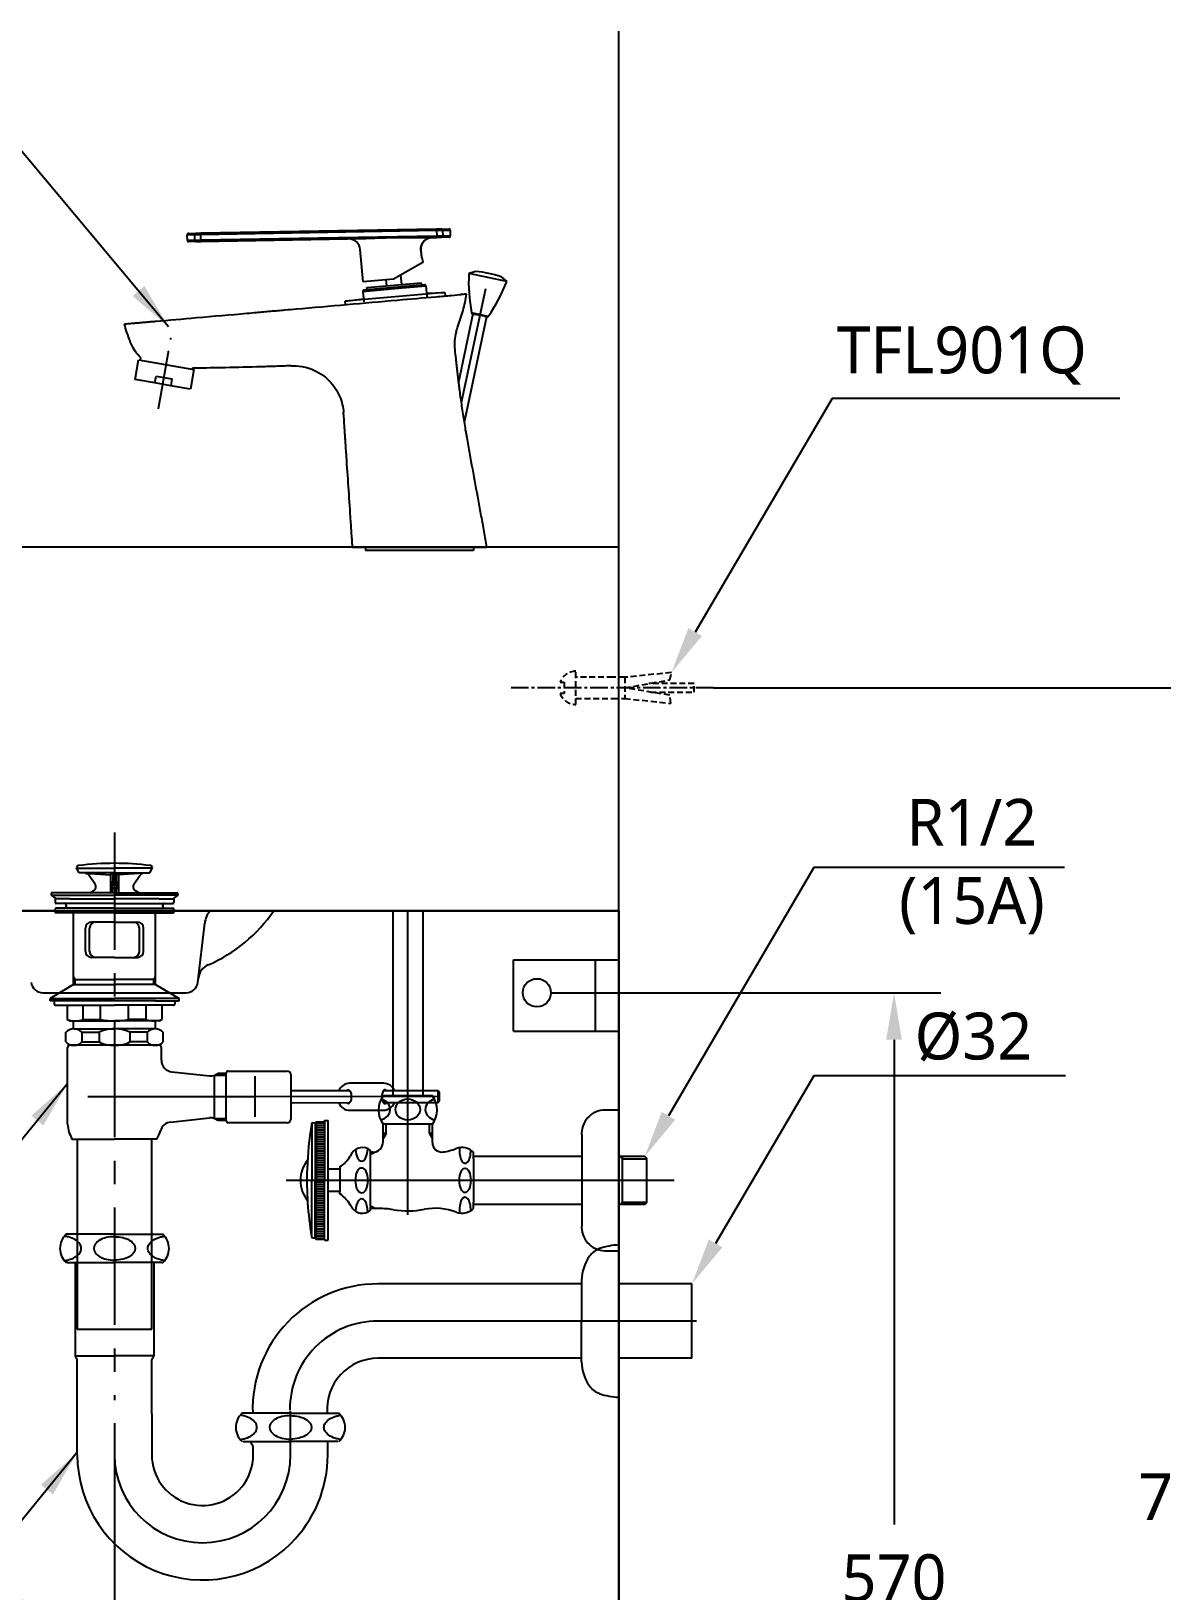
# Model space of a CAD drawing. Extents: x 6362 to 12807, y 0 to 2100.
# Drawn here: x 11856 to 12338, y 424 to 1089 of the extents above; entities that cross this region are included whole.
import ezdxf

# ---------------------------------------------------------------- set-up
doc = ezdxf.new("R2010")
doc.units = 0
doc.header["$LTSCALE"] = 20
doc.header["$MEASUREMENT"] = 0
for name, pattern in [('CENTER', [2, 1.25, -0.25, 0.25, -0.25]), ('CENTER2', [1.125, 0.75, -0.125, 0.125, -0.125]), ('HIDDEN2', [0.1875, 0.125, -0.0625])]:
    doc.linetypes.add(name, pattern=pattern)
doc.layers.get('0').update_dxf_attribs({"linetype": 'CONTINUOUS'})
doc.layers.get('DEFPOINTS').update_dxf_attribs({"linetype": 'CONTINUOUS'})
for name, color, linetype in [('1', 1, 'CONTINUOUS'), ('3', 3, 'CONTINUOUS'), ('4', 4, 'CONTINUOUS'), ('6', 6, 'CONTINUOUS'), ('7', 7, 'CONTINUOUS'), ('CENTER', 2, 'CENTER')]:
    doc.layers.add(name, color=color, linetype=linetype)
doc.styles.get("Standard").update_dxf_attribs({"font": 'NanumGothic.ttf'})
doc.dimstyles.get("Standard").update_dxf_attribs({"dimtxt": 2.5, "dimasz": 2, "dimexe": 2, "dimexo": 1, "dimgap": 1.5, "dimtad": 1, "dimdec": 0, "dimlfac": 10, "dimrnd": 0.5, "dimzin": 0, "dimdsep": 46, "dimtxsty": 'Standard', "dimcen": 0, "dimclrt": 2, "dimadec": 0, "dimazin": 0, "dimtfac": 1, "dimtdec": 0, "dimtmove": 0, "dimatfit": 3, "dimfxl": 1, "dimtolj": 1, "dimtzin": 0, "dimarcsym": 0})

# ---------------------------------------------------------------- blocks, each defined once
blk = doc.blocks.new('*D100')
at = {"color": 3, "lineweight": -2, "transparency": 16777216}
for p, q in [((12146.92, 809.14), (12370.32, 809.14)), ((12350.32, 789.14), (12350.32, 484.96)), ((12350.32, 129.14), (12350.32, 443.33)), ((12106.66, 109.14), (12370.32, 109.14))]:
    blk.add_line(p, q, dxfattribs=at)
at = {"color": 3, "transparency": 16777216}
for points in [[(12346.98, 789.14), (12353.65, 789.14), (12350.32, 809.14)], [(12346.98, 129.14), (12353.65, 129.14), (12350.32, 109.14)]]:
    blk.add_solid(points, dxfattribs=at)
at = {"layer": 'DEFPOINTS', "color": 0, "transparency": 16777216}
for p in [(12146.92, 809.14), (12106.66, 109.14), (12350.32, 109.14)]:
    blk.add_point(p, dxfattribs=at)
at = {"color": 2, "transparency": 16777216, "insert": (12350.32, 464.14), "char_height": 20, "attachment_point": 5}
blk.add_mtext('\\A1;700', dxfattribs=at)
blk = doc.blocks.new('*D104')
at = {"color": 3, "lineweight": -2, "transparency": 16777216}
for p, q in [((11891.66, 495.6), (11891.66, 307.67)), ((12106.66, 424.14), (12106.66, 307.67)), ((11911.66, 327.67), (12086.66, 327.67))]:
    blk.add_line(p, q, dxfattribs=at)
at = {"color": 3, "transparency": 16777216}
for points in [[(11911.66, 331), (11911.66, 324.33), (11891.66, 327.67)], [(12086.66, 331), (12086.66, 324.33), (12106.66, 327.67)]]:
    blk.add_solid(points, dxfattribs=at)
at = {"layer": 'DEFPOINTS', "color": 0, "transparency": 16777216}
for p in [(11891.66, 495.6), (12106.66, 424.14), (12106.66, 327.67)]:
    blk.add_point(p, dxfattribs=at)
at = {"color": 2, "transparency": 16777216, "insert": (12027.26, 348.55), "char_height": 20, "attachment_point": 5}
blk.add_mtext('\\A1;215', dxfattribs=at)
blk = doc.blocks.new('*D90')
at = {"color": 3, "lineweight": -2, "transparency": 16777216}
for p, q in [((12077.68, 679.14), (12243.91, 679.14)), ((12223.91, 659.14), (12223.91, 452.47)), ((12223.91, 129.14), (12223.91, 335.82)), ((12106.68, 109.14), (12243.91, 109.14))]:
    blk.add_line(p, q, dxfattribs=at)
at = {"color": 3, "transparency": 16777216}
for points in [[(12220.57, 659.14), (12227.24, 659.14), (12223.91, 679.14)], [(12220.57, 129.14), (12227.24, 129.14), (12223.91, 109.14)]]:
    blk.add_solid(points, dxfattribs=at)
at = {"layer": 'DEFPOINTS', "color": 0, "transparency": 16777216}
for p in [(12077.68, 679.14), (12223.91, 679.14), (12106.68, 109.14)]:
    blk.add_point(p, dxfattribs=at)
at = {"color": 2, "transparency": 16777216, "insert": (12223.91, 394.14), "char_height": 20, "attachment_point": 5}
blk.add_mtext('\\A1;570\\P(참고치수이므로\\P실측 후 타공할 것)', dxfattribs=at)

msp = doc.modelspace()

# ---------------------------------------------------------------- linework, layer by layer
at = {"ltscale": 0.5}
for p, q in [((11998.59839, 869.14283), (11998.59839, 867.66431)), ((12044.72662, 869.14283), (12044.72662, 867.66431))]:
    msp.add_line(p, q, dxfattribs=at)
at = {"linetype": 'HIDDEN2'}
msp.add_line((12109.10228, 813.64283), (12109.10228, 804.64283), dxfattribs=at)
at = {"linetype": 'CENTER2', "ltscale": 0.5}
msp.add_line((12146.9182, 809.14283), (12060.31773, 809.14283), dxfattribs=at)
for p, q in [((11756.6625, 714.14283), (12106.6625, 714.14283)), ((12106.6625, 714.14283), (12106.6625, 424.14283))]:
    msp.add_line(p, q)
at = {"color": 2}
msp.add_line((11861.11691, 679.14283), (11922.2081, 679.14283), dxfattribs=at)
at = {"linetype": 'HIDDEN2'}
msp.add_lwpolyline([(12088.22398, 802.05353), (12088.22398, 816.23214, 0.316316832), (12081.55329, 811.54283), (12083.33616, 811.54283), (12083.33616, 806.74283), (12081.55329, 806.74283, 0.316316832)], format="xyb", close=True, dxfattribs=at)
for points in [[(12088.22398, 804.64283), (12104.03016, 804.64283), (12109.10228, 804.64283), (12128.72151, 802.50614), (12128.39178, 806.01099), (12109.10228, 809.14283), (12128.39178, 812.53727), (12129.05125, 815.67955), (12109.10228, 813.64283), (12104.03016, 813.64283), (12088.22398, 813.64283)], [(12120.18875, 807.34283), (12138.7131, 807.34283), (12138.66448, 810.94283), (12119.33111, 810.94283)]]:
    msp.add_lwpolyline(points, dxfattribs=at)
at = {"layer": '1'}
msp.add_line((12106.6625, 109.14283), (12106.6625, 1089.14283), dxfattribs=at)
at = {"layer": '1', "color": 7, "linetype": 'Continuous'}
for p, q in [((12028.93965, 1004.73344), (11928.45825, 1002.97954)), ((11928.46697, 1002.47961), (12028.94837, 1004.23352)), ((12031.18085, 1004.77257), (12028.93965, 1004.73344)), ((12028.93965, 1004.73344), (12028.94837, 1004.23352)), ((12028.94837, 1004.23352), (12031.63782, 1004.28047)), ((12028.94837, 1004.23352), (12028.992, 1001.7339)), ((12031.18085, 1004.77257), (12034.24049, 1004.82597)), ((12031.63782, 1004.28047), (12034.74914, 1004.33478)), ((12031.68145, 1001.78085), (12031.63782, 1004.28047)), ((12034.74914, 1004.33478), (12034.79277, 1001.83516)), ((11922.66621, 1002.37836), (11925.77753, 1002.43267)), ((11922.70984, 999.87874), (11922.66621, 1002.37836)), ((11925.82116, 999.93305), (11922.70984, 999.87874)), ((11923.15741, 1002.88701), (11926.21704, 1002.94042)), ((11926.27812, 999.44095), (11923.21849, 999.38754)), ((11925.77753, 1002.43267), (11928.46697, 1002.47961)), ((11925.77753, 1002.43267), (11925.82116, 999.93305)), ((11928.5106, 999.97999), (11925.82116, 999.93305)), ((11928.45825, 1002.97954), (11926.21704, 1002.94042)), ((11926.27812, 999.44095), (11928.51933, 999.48007)), ((11928.45825, 1002.97954), (11928.46697, 1002.47961)), ((11928.5106, 999.97999), (11928.46697, 1002.47961)), ((12028.992, 1001.7339), (11928.5106, 999.97999)), ((11928.51933, 999.48007), (11928.5106, 999.97999)), ((11928.51933, 999.48007), (11998.70996, 1000.70525)), ((12020.08952, 1001.07844), (12029.00073, 1001.23398)), ((12031.68145, 1001.78085), (12028.992, 1001.7339)), ((12029.00073, 1001.23398), (12028.992, 1001.7339)), ((12029.00073, 1001.23398), (12031.24193, 1001.2731)), ((12034.30157, 1001.3265), (12031.24193, 1001.2731)), ((12034.79277, 1001.83516), (12031.68145, 1001.78085)), ((11997.63282, 982.2282), (11996.42677, 996.01347)), ((12022.92034, 991.50712), (12023.00555, 990.53319)), ((12023.00555, 990.53319), (12010.58335, 983.36123)), ((12013.59335, 985.09904), (12013.93799, 981.15983)), ((12032.4547, 977.76072), (11990.01681, 974.04789)), ((11997.48208, 978.21439), (12010.93071, 979.39099)), ((11997.48208, 978.21439), (11997.87428, 973.73151)), ((12010.58335, 983.36123), (11997.63282, 982.2282)), ((12010.88713, 979.88909), (11997.9366, 978.75606)), ((11999.19431, 979.86992), (12022.40564, 981.90065)), ((11999.28146, 978.87372), (11999.19431, 979.86992)), ((12007.66196, 980.61075), (12007.44533, 983.08679)), ((12023.83766, 981.02212), (12010.88713, 979.88909)), ((12010.93071, 979.39099), (12024.37934, 980.56759)), ((12022.40564, 981.90065), (12022.4928, 980.90445)), ((12024.37934, 980.56759), (12024.77154, 976.08472)), ((12024.65559, 977.41016), (12032.4547, 977.76072)), ((12032.4547, 977.76072), (12032.58467, 976.27518)), ((11990.01681, 974.04789), (11997.7583, 975.05696)), ((11990.14677, 972.56235), (11990.01681, 974.04789)), ((11900.42461, 940.64003), (11901.90062, 949.0109)), ((11901.90062, 949.0109), (11925.53601, 944.84334)), ((11902.68847, 948.87198), (11902.87583, 949.93459)), ((11925.53601, 944.84334), (11924.06, 936.47248)), ((11924.83117, 945.45302), (11924.74816, 944.98227)), ((11908.86655, 939.15149), (11900.42461, 940.64003)), ((11908.86655, 939.15149), (11909.3875, 942.10592)), ((11915.61806, 937.96102), (11908.86655, 939.15149)), ((11909.3875, 942.10592), (11916.139, 940.91544)), ((11916.139, 940.91544), (11915.61806, 937.96102)), ((11924.06, 936.47248), (11915.61806, 937.96102)), ((12044.72662, 867.66431), (11998.59839, 867.66431))]:
    msp.add_line(p, q, dxfattribs=at)
at = {"layer": '1', "color": 3}
for p, q in [((12197.48915, 932.57113), (12139.15632, 832.93897)), ((12320.17781, 932.57113), (12197.48915, 932.57113)), ((12189.7834, 732.57496), (12127.76758, 626.65225)), ((12296.62222, 732.57496), (12189.7834, 732.57496)), ((12189.68336, 643.71214), (12147.85953, 572.27725)), ((12297.00589, 643.71214), (12189.68336, 643.71214))]:
    msp.add_line(p, q, dxfattribs=at)
at = {"layer": '1', "color": 7, "linetype": 'Continuous'}
for centre, radius, start, end in [((12034.24921, 1004.32605), 0.5, 1.00020906, 90.99999075), ((11923.16613, 1002.38708), 0.5, 90.99999075, 181.00020906), ((11923.20976, 999.88746), 0.5, 181.00020906, 270.99999075), ((11991.4458, 995.5777), 5, 4.76016004, 90.99999075), ((12034.29284, 1001.82643), 0.5, 270.99999075, 1.00020906), ((11997.98017, 978.25797), 0.5, 95.00014925, 185.00014155), ((12023.88124, 980.52401), 0.5, 5.00014155, 95.00014925), ((12058.05634, 955.51988), 21.5, 165.64525328, 185.92846745)]:
    msp.add_arc(centre, radius, start, end, dxfattribs=at)
at = {"layer": '1', "color": 7, "linetype": 'Continuous', "extrusion": (0, 0, -1)}
msp.add_arc((-11914.48657, 962.35196), 17, 313.07750562, 337.32487262, dxfattribs=at)
for centre, major_axis, ratio, start_param, end_param in [((12031.18958, 1004.27264), (0.00873, -0.49992), 0.896618, 3.141592654, 4.71238898), ((11926.22577, 1002.4405), (-0.00873, 0.49992), 0.896618, 4.71238898, 6.283185307), ((11926.2694, 999.94087), (-0.00873, 0.49992), 0.896618, 3.141592654, 4.71238898), ((12027.14059, 996.20075), (-0.08726, 4.99924), 0.978413, 4.644078119, 6.283185307), ((12027.29167, 996.20339), (0.08726, -4.99924), 0.999997, 1.661177217, 3.141787889), ((12031.23321, 1001.77302), (0.00873, -0.49992), 0.896618, 4.71238898, 6.283185307), ((12058.05511, 955.51545), (-20.71889, 5.74262), 0.999735, 0.000012834, 0.097610156), ((11967.82853, 924.99171), (-19.98137, 7.93692), 1, 1.153488925, 1.989306429)]:
    msp.add_ellipse(centre, major_axis=major_axis, ratio=ratio, start_param=start_param, end_param=end_param, dxfattribs=at)
at = {"layer": '1', "color": 7, "linetype": 'Continuous'}
for points, knots in [([(12020.08952, 1001.07844), (12018.74162, 1001.05491), (12017.39158, 1001.05271), (12014.40899, 1001.04766), (12012.77562, 1001.04646), (12010.56771, 1001.02392), (12009.99303, 1001.01624), (12008.33149, 1000.98798), (12007.24467, 1000.96173), (12004.60528, 1000.88453), (12003.05281, 1000.82767), (12000.57053, 1000.74859), (11999.63993, 1000.72149), (11998.70996, 1000.70525)], [0, 0, 0, 0, 0.18944166, 0.18944166, 0.418460024, 0.418460024, 0.499035031, 0.499035031, 0.651443505, 0.651443505, 0.869303726, 0.869303726, 1, 1, 1, 1]), ([(12022.26663, 995.77434), (12022.26281, 995.56515), (12022.26389, 995.34221), (12022.28205, 994.78965), (12022.30653, 994.44721), (12022.37992, 993.79333), (12022.4292, 993.47259), (12022.5396, 992.88505), (12022.60206, 992.61072), (12022.72127, 992.13878), (12022.77924, 991.93657), (12022.86897, 991.63714), (12022.90168, 991.53605), (12022.92102, 991.47615), (12022.92367, 991.46788), (12022.92365, 991.46789)], [0, 0, 0, 0, 0.114939374, 0.114939374, 0.279353996, 0.279353996, 0.440312112, 0.440312112, 0.602680747, 0.602680747, 0.769066054, 0.769066054, 0.935926829, 0.935926829, 1, 1, 1, 1]), ([(12022.30705, 996.59469), (12022.29409, 996.43194), (12022.28245, 996.24943), (12022.27115, 995.9637), (12022.26839, 995.87022), (12022.26663, 995.77434)], [0, 0, 0, 0, 0.685433532, 0.685433532, 1, 1, 1, 1]), ([(11964.2841, 970.29967), (11965.90769, 970.44172), (11974.72236, 971.2129), (11990.73632, 972.61394), (12010.56176, 974.34844), (12023.19167, 975.45341), (12028.62818, 975.92904)], [0, 0, 0, 0, 0.075727638, 0.41110137, 0.746475102, 1, 1, 1, 1]), ([(12028.62819, 975.92904), (12030.95141, 976.13231), (12033.25725, 976.33404), (12037.18084, 976.6773), (12038.65864, 976.8066), (12039.29635, 976.86239)], [0, 0, 0, 0, 0.5, 0.5, 1, 1, 1, 1]), ([(12037.99435, 963.24936), (12038.84619, 965.45933), (12039.59144, 967.73111), (12040.84701, 972.34641), (12041.3583, 974.70009), (12041.74693, 977.07679)], [0, 0, 0, 0, 0.496999027, 0.496999027, 1, 1, 1, 1]), ([(12041.74693, 977.07679), (12041.74715, 977.07681), (12041.74165, 977.07633), (12041.63486, 977.06698), (12041.12456, 977.02234), (12039.9399, 976.91869), (12039.63535, 976.89205), (12039.29635, 976.86239)], [0, 0, 0, 0, 0.083269735, 0.083269735, 0.791492061, 0.791492061, 1, 1, 1, 1]), ([(11898.80057, 955.79838), (11898.61969, 956.23131), (11897.48971, 959.01464), (11896.54064, 961.86929), (11895.87339, 964.31451)], [0, 0, 0, 0, 0.156198051, 1, 1, 1, 1]), ([(11897.49377, 964.45627), (11897.56688, 964.46267), (11897.7407, 964.47788), (11898.19733, 964.51783), (11898.96723, 964.58519), (11900.17959, 964.69125), (11901.63925, 964.81895), (11903.30071, 964.96431), (11905.11708, 965.12323), (11907.04083, 965.29153), (11908.36279, 965.40719), (11909.02562, 965.46518)], [0, 0, 0, 0, 0.062499865, 0.125000071, 0.250000481, 0.375000892, 0.500001303, 0.625001713, 0.750002124, 0.875002535, 1, 1, 1, 1]), ([(11909.02567, 965.46518), (11914.86702, 965.97623), (11927.89822, 967.11632), (11942.29063, 968.37549), (11950.83803, 969.12329), (11952.19412, 969.24193)], [0, 0, 0, 0, 0.40612002, 0.90577848, 1, 1, 1, 1]), ([(11952.19412, 969.24193), (11953.20169, 969.33008), (11955.21701, 969.5064), (11957.23168, 969.68266), (11959.24644, 969.85893), (11961.26131, 970.03521), (11963.27679, 970.21155), (11964.2841, 970.29967)], [0, 0, 0, 0, 0.25, 0.5, 0.5, 0.75, 1, 1, 1, 1]), ([(12036.67133, 953.29927), (12036.805, 952.01191), (12037.00121, 950.16283), (12037.26565, 947.75264), (12037.42298, 946.34845), (12037.55091, 945.22534), (12037.68024, 944.10239), (12037.84463, 942.69902), (12038.04649, 941.01552), (12038.25315, 939.33262), (12038.46483, 937.65033), (12038.89867, 934.28708), (12039.59033, 929.24748), (12040.44254, 923.66012), (12041.08966, 919.75706), (12041.47406, 917.52923), (12041.8639, 915.30236), (12042.35731, 912.51984), (12043.56129, 905.84533), (12045.42231, 895.84365), (12047.47563, 884.72792), (12049.04197, 875.82161), (12049.82894, 871.36915), (12050.22197, 869.14283)], [0, 0, 0, 0, 0.045535933, 0.065420601, 0.085305269, 0.095247603, 0.105189937, 0.125074605, 0.144959274, 0.164843942, 0.18472861, 0.204613278, 0.28415195, 0.363690622, 0.403459958, 0.423344626, 0.443229294, 0.48299863, 0.522767967, 0.681845311, 0.840922656, 0.920461328, 1, 1, 1, 1]), ([(11954.22477, 946.03157), (11949.09418, 945.87689), (11943.96275, 945.75034), (11934.55566, 945.56997), (11930.27949, 945.51227), (11926.00465, 945.4659)], [0, 0, 0, 0, 0.545543874, 0.545543874, 1, 1, 1, 1]), ([(11966.37057, 946.45119), (11965.35858, 946.41195), (11963.3345, 946.33551), (11961.31027, 946.2633), (11959.28597, 946.19327), (11957.26159, 946.12543), (11955.23707, 946.06209), (11954.22477, 946.03157)], [0, 0, 0, 0, 0.25, 0.5, 0.5, 0.75, 1, 1, 1, 1]), ([(11983.20088, 940.02304), (11985.06319, 938.11847), (11986.54454, 935.87451), (11988.56787, 931.20492), (11989.11418, 928.78883), (11989.27529, 926.50378)], [0, 0, 0, 0, 0.5, 0.5, 1, 1, 1, 1]), ([(11993.10305, 869.14283), (11992.96042, 871.29026), (11992.67516, 875.5851), (11992.10463, 884.17479), (11991.39148, 894.91191), (11990.7496, 904.57531), (11990.32247, 911.01764), (11990.14455, 913.70194), (11990.00218, 915.84938), (11989.85938, 917.99679), (11989.62107, 921.54854), (11989.41212, 924.56299), (11989.27529, 926.50378)], [0, 0, 0, 0, 0.112308708, 0.224617416, 0.449234832, 0.673852248, 0.730006602, 0.786160956, 0.814238133, 0.84231531, 0.898469664, 1, 1, 1, 1]), ([(11993.10304, 869.14283), (11993.10305, 869.14283), (11993.14568, 869.14283), (11993.31585, 869.14283), (11993.47525, 869.14283), (11993.74505, 869.14283), (11993.94575, 869.14283), (11994.35131, 869.14283), (11995.08414, 869.14283), (11996.20193, 869.14283), (11997.5474, 869.14283), (11999.10993, 869.14283), (12000.8757, 869.14283), (12002.83031, 869.14283), (12005.66622, 869.14283), (12008.81264, 869.14283), (12012.19263, 869.14283), (12014.38506, 869.14283), (12016.17607, 869.14283), (12017.98812, 869.14283), (12021.2042, 869.14283), (12024.93707, 869.14283), (12028.62153, 869.14283), (12032.23634, 869.14283), (12036.55394, 869.14283), (12041.18939, 869.14283), (12045.06481, 869.14283), (12047.50141, 869.14283), (12048.72495, 869.14283), (12049.27951, 869.14283), (12049.96428, 869.14283), (12050.22197, 869.14283), (12050.22198, 869.14283)], [0, 0, 0, 0, 0.031250001, 0.031250001, 0.062500002, 0.070312502, 0.078125002, 0.093750003, 0.125000004, 0.156250004, 0.187500005, 0.218750006, 0.250000007, 0.281250008, 0.312500009, 0.375000011, 0.406250011, 0.437500012, 0.453125013, 0.468750013, 0.500000014, 0.562500016, 0.593750017, 0.625000018, 0.687500019, 0.750000021, 0.812500023, 0.875000025, 0.906250026, 0.921875026, 0.937500027, 1, 1, 1, 1])]:
    msp.add_open_spline(points, degree=3, knots=knots, dxfattribs=at)
for points, degree in [([(11895.87338, 964.3145), (11895.8734, 964.31451), (11896.41636, 964.36201), (11897.49377, 964.45627)], 3), ([(12037.33633, 961.25845), (12037.22728, 960.84907)], 1), ([(12036.67133, 953.29928), (12036.67133, 953.29927), (12036.67117, 953.29777), (12036.67086, 953.29479)], 3), ([(12036.67133, 953.29928), (12036.67133, 953.29927), (12036.67117, 953.29777), (12036.67086, 953.29479)], 3), ([(11926.00466, 945.46462), (11925.61341, 945.46069), (11925.22227, 945.45683), (11924.83116, 945.45299)], 3), ([(11966.98587, 946.47519), (11966.78077, 946.46715), (11966.57567, 946.45915), (11966.37057, 946.45119)], 3)]:
    msp.add_open_spline(points, degree=degree, dxfattribs=at)
at = {"layer": '1', "color": 1, "linetype": 'CENTER'}
msp.add_open_spline([(11910.4009, 928.11312), (11911.26914, 933.03715), (11915.73795, 958.38106)], degree=1, knots=[0, 0, 0.162681685, 1, 1], dxfattribs=at)
at = {"layer": '1', "color": 3}
for points in [[(12142.03289, 831.25479), (12136.27975, 834.62315), (12129.05125, 815.67955)], [(12130.64415, 624.96807), (12124.89101, 628.33643), (12117.6625, 609.39283)], [(12150.7361, 570.59307), (12144.98296, 573.96143), (12137.75445, 555.01783)]]:
    msp.add_solid(points, dxfattribs=at)
at = {"layer": '3'}
for p, q in [((11876.6625, 730.33724), (11875.43118, 732.46995)), ((11875.54772, 732.2681), (11891.6625, 732.2681)), ((11907.77729, 732.2681), (11891.6625, 732.2681)), ((11906.6625, 730.33724), (11907.89383, 732.46995)), ((11891.6625, 730.33724), (11876.6625, 730.33724)), ((11879.17778, 730.15295), (11889.9125, 729.45158)), ((11883.38784, 725.45795), (11880.66964, 729.31092)), ((11891.6625, 730.33724), (11889.9125, 729.45158)), ((11889.9125, 729.45158), (11889.9125, 721.73724)), ((11891.14483, 730.07525), (11890.7125, 723.66737)), ((11891.6625, 730.33724), (11893.4125, 729.45158)), ((11891.6625, 730.33724), (11906.6625, 730.33724)), ((11892.18018, 730.07525), (11892.6125, 723.66737)), ((11904.14723, 730.15295), (11893.4125, 729.45158)), ((11893.4125, 729.45158), (11893.4125, 721.73724)), ((11899.93717, 725.45795), (11902.65537, 729.31092)), ((11864.6625, 721.33724), (11864.6625, 720.73724)), ((11864.6625, 720.73724), (11891.6625, 720.73724)), ((11864.6625, 720.73724), (11866.80473, 719.23724)), ((11874.3625, 721.73724), (11865.0625, 721.73724)), ((11866.36067, 719.03724), (11866.36067, 717.73724)), ((11872.6625, 719.23724), (11866.56067, 719.23724)), ((11872.6625, 719.23724), (11891.6625, 719.23724)), ((11891.6625, 721.73724), (11874.3625, 721.73724)), ((11881.30608, 721.73724), (11882.7536, 722.57297)), ((11890.7125, 723.69157), (11891.6625, 723.69157)), ((11890.9156, 721.73724), (11890.7125, 723.69157)), ((11892.6125, 723.69157), (11891.6625, 723.69157)), ((11891.6625, 721.73724), (11908.9625, 721.73724)), ((11918.6625, 720.73724), (11891.6625, 720.73724)), ((11910.66251, 719.23724), (11891.6625, 719.23724)), ((11892.40941, 721.73724), (11892.6125, 723.69157)), ((11902.01893, 721.73724), (11900.57141, 722.57297)), ((11908.9625, 721.73724), (11918.2625, 721.73724)), ((11910.66251, 719.23724), (11916.76434, 719.23724)), ((11918.6625, 720.73724), (11916.52028, 719.23724)), ((11916.96434, 719.03724), (11916.96434, 717.73724)), ((11918.6625, 721.33724), (11918.6625, 720.73724)), ((11866.36067, 714.73724), (11866.36067, 713.43724)), ((11891.6625, 713.23724), (11866.56067, 713.23724)), ((11891.6625, 717.23724), (11866.86067, 717.23724)), ((11891.6625, 715.23724), (11866.86067, 715.23724)), ((11874.1625, 682.64283), (11874.1625, 713.23724)), ((11891.6625, 717.23724), (11916.46434, 717.23724)), ((11891.6625, 715.23724), (11916.46434, 715.23724)), ((11891.6625, 713.23724), (11916.76434, 713.23724)), ((11909.1625, 682.64283), (11909.1625, 713.23724)), ((11916.96434, 714.73724), (11916.96434, 713.43724)), ((11879.28814, 696.73724), (11879.28814, 706.73724)), ((11881.0559, 696.73724), (11881.0559, 706.73724)), ((11891.6625, 709.23724), (11881.78814, 709.23724)), ((11891.6625, 709.23724), (11901.53687, 709.23724)), ((11902.26911, 696.73724), (11902.26911, 706.73724)), ((11904.03687, 696.73724), (11904.03687, 706.73724)), ((11891.6625, 694.23724), (11881.78814, 694.23724)), ((11891.6625, 694.23724), (11901.53687, 694.23724)), ((12061.67859, 693.15319), (12106.67859, 693.15319)), ((12061.67859, 662.72901), (12061.67859, 693.15319)), ((12096.67859, 662.72901), (12096.67859, 693.15319)), ((11874.8625, 684.73724), (11874.1625, 685.94968)), ((11908.4625, 684.73724), (11909.1625, 685.94968)), ((11874.1625, 682.64283), (11864.1625, 676.64283)), ((11874.1625, 684.73724), (11891.6625, 684.73724)), ((11874.1625, 682.64283), (11891.6625, 682.64283)), ((11874.8625, 682.64283), (11874.8625, 684.73724)), ((11909.1625, 684.73724), (11891.6625, 684.73724)), ((11909.1625, 682.64283), (11891.6625, 682.64283)), ((11908.4625, 682.64283), (11908.4625, 684.73724)), ((11909.1625, 682.64283), (11919.1625, 676.64283)), ((11864.1625, 675.64283), (11864.1625, 676.64283)), ((11864.1625, 676.64283), (11891.6625, 676.64283)), ((11874.1625, 675.64283), (11864.1625, 675.64283)), ((11865.97038, 675.64283), (11865.97038, 674.34283)), ((11866.47038, 673.84283), (11871.47038, 673.84283)), ((11871.47038, 673.84283), (11871.47038, 667.72019)), ((11871.47038, 673.84283), (11891.6625, 673.84283)), ((11909.1625, 675.64283), (11874.1625, 675.64283)), ((11878.24516, 667.72019), (11878.24516, 673.84283)), ((11885.64582, 667.72019), (11885.64582, 673.84283)), ((11919.1625, 676.64283), (11891.6625, 676.64283)), ((11911.85463, 673.84283), (11891.6625, 673.84283)), ((11897.67919, 667.72019), (11897.67919, 673.84283)), ((11905.07985, 667.72019), (11905.07985, 673.84283)), ((11909.1625, 675.64283), (11919.1625, 675.64283)), ((11916.85463, 673.84283), (11911.85463, 673.84283)), ((11911.85463, 673.84283), (11911.85463, 667.72019)), ((11917.35463, 675.64283), (11917.35463, 674.34283)), ((11919.1625, 675.64283), (11919.1625, 676.64283)), ((11872.47038, 667.14283), (11871.47038, 667.72019)), ((11872.47038, 667.14283), (11873.87038, 667.14283)), ((11873.87038, 667.14283), (11891.6625, 667.14283)), ((11874.1625, 663.7316), (11874.1625, 667.14283)), ((11878.24516, 667.72019), (11885.64582, 667.72019)), ((11909.45463, 667.14283), (11891.6625, 667.14283)), ((11905.07985, 667.72019), (11897.67919, 667.72019)), ((11909.1625, 663.7316), (11909.1625, 667.14283)), ((11910.85463, 667.14283), (11909.45463, 667.14283)), ((11910.85463, 667.14283), (11911.85463, 667.72019)), ((11870.91881, 658.18062), (11870.91881, 662.29387)), ((11874.3062, 663.73724), (11891.41881, 663.73724)), ((11877.69359, 662.29387), (11877.69359, 658.18062)), ((11877.69359, 662.29387), (11885.09425, 662.29387)), ((11885.09425, 662.29387), (11885.09425, 658.18062)), ((11909.01881, 663.73724), (11891.9062, 663.73724)), ((11905.63142, 662.29387), (11898.23076, 662.29387)), ((11898.23076, 662.29387), (11898.23076, 658.18062)), ((11905.63142, 662.29387), (11905.63142, 658.18062)), ((11912.4062, 658.18062), (11912.4062, 662.29387)), ((12061.67859, 662.72901), (12106.67859, 662.72901)), ((11871.6625, 623.1349), (11871.6625, 655.73724)), ((11891.6625, 656.73724), (11872.6625, 656.73724)), ((11877.69359, 658.18062), (11885.09425, 658.18062)), ((11909.01881, 656.73724), (11891.6625, 656.73724)), ((11905.63142, 658.18062), (11898.23076, 658.18062)), ((11908.4625, 656.73724), (11909.01881, 656.73724)), ((11909.01881, 656.73724), (11909.41881, 656.73724)), ((11910.6625, 656.73724), (11909.1625, 656.73724)), ((11911.6625, 650.373), (11911.6625, 655.73724)), ((11916.12984, 645.40146), (11932.16407, 643.6835)), ((11940.0983, 645.73724), (11965.2983, 645.73724)), ((11934.19274, 643.93724), (11939.2983, 643.93724)), ((11934.33182, 625.48724), (11934.33182, 643.98724)), ((11935.6625, 644.73724), (11935.6625, 643.93724)), ((11939.32371, 644.73724), (11935.6625, 644.73724)), ((11939.2983, 643.93724), (11939.2983, 644.93724)), ((11939.2983, 624.53724), (11939.2983, 643.93724)), ((11951.6625, 626.19933), (11951.6625, 643.63724)), ((11966.7983, 644.23724), (11966.7983, 638.46605)), ((11966.7983, 638.46605), (11966.7983, 625.23724)), ((12002.99388, 640.56508), (11991.93499, 640.54831)), ((12006.28027, 640.57006), (12002.99388, 640.56508)), ((11951.6625, 634.73724), (11880.30295, 634.73724)), ((11951.6625, 634.73724), (11883.16258, 634.63339)), ((12030.11631, 634.85619), (11951.6625, 634.73724)), ((11986.02732, 637.28935), (11966.58702, 637.25987)), ((11967.39439, 632.26109), (11991.98459, 632.29837)), ((11991.977, 637.29837), (11986.02732, 637.28935)), ((12029.61252, 637.35543), (12006.24811, 637.32001)), ((12006.25569, 632.32001), (12029.6201, 632.35544)), ((12030.11328, 636.85619), (12029.61252, 637.35543)), ((12029.6201, 632.35544), (12029.61252, 637.35543)), ((12029.6201, 632.35544), (12030.11934, 632.85619)), ((12030.11934, 632.85619), (12030.11328, 636.85619)), ((11915.53139, 624.00891), (11932.16407, 625.79098)), ((11934.33182, 625.48724), (11939.2983, 625.48724)), ((11935.6625, 624.73724), (11935.6625, 625.53724)), ((11991.95243, 629.04832), (12003.27506, 629.06549)), ((12003.27506, 629.06549), (12006.2977, 629.07007)), ((11939.32371, 624.73724), (11935.6625, 624.73724)), ((11965.2983, 623.73724), (11940.0983, 623.73724)), ((11873.66251, 616.73724), (11891.6625, 616.73724)), ((11875.7875, 616.73724), (11875.7875, 535.73724)), ((11909.6625, 616.73724), (11891.6625, 616.73724)), ((11907.5375, 535.73724), (11907.5375, 616.73724)), ((11875.7875, 535.73724), (11907.5375, 535.73724)), ((11907.5375, 535.73724), (11906.8375, 535.73724))]:
    msp.add_line(p, q, dxfattribs=at)
for points in [[(11990.60369, 637.29629, -0.044238089), (11990.85539, 637.57607, -0.189273345), (11991.28967, 637.74733, -0.189273345), (11991.72445, 637.57738, -0.101058622), (11992.22173, 636.8847, -0.059301535), (11992.49878, 635.9977, -0.045721536), (11992.61042, 634.79933, -0.045721536)], [(11992.61042, 634.79933, -0.045721536), (11992.50241, 633.60062, -0.059301535), (11992.22805, 632.71278, -0.101058622), (11991.73288, 632.01859, -0.189273345), (11991.29861, 631.84733, -0.189273345), (11990.86382, 632.01728, -0.044238089), (11990.61127, 632.29629, -0.059301535)], [(12007.62142, 637.32209, 0.044238089), (12007.36887, 637.6011, 0.189273345), (12006.93408, 637.77105, 0.189273345), (12006.49981, 637.59979, 0.101058622), (12006.00464, 636.9056, 0.059301535), (12005.73028, 636.01776, 0.045721536), (12005.62227, 634.81905, 0.045721536)], [(12005.62227, 634.81905, 0.045721536), (12005.73392, 633.62068, 0.059301535), (12006.01096, 632.73368, 0.101058622), (12006.50824, 632.041, 0.189273345), (12006.94303, 631.87105, 0.189273345), (12007.3773, 632.04231, 0.044238089), (12007.629, 632.32209, 0.059301535)]]:
    msp.add_lwpolyline(points, format="xyb", dxfattribs=at)
for centre, radius, start, end in [((11876.5125, 732.2681), 1.1, 97.32041367, 169.42619898), ((11891.6625, 614.33724), 120, 90, 97.32041367), ((11891.6625, 614.33724), 120, 82.67958633, 90), ((11906.8125, 732.2681), 1.1, 10.57380102, 82.67958633), ((11879.03539, 728.15799), 2, 35.20232507, 86.26180949), ((11881.7536, 724.30502), 2, 300, 35.20232507), ((11901.57141, 724.30502), 2, 144.79767493, 240), ((11904.28961, 728.15799), 2, 93.73819051, 144.79767493), ((11865.0625, 721.33724), 0.4, 90, 180), ((11866.56067, 719.03724), 0.2, 90, 180), ((11916.76434, 719.03724), 0.2, 0, 90), ((11918.2625, 721.33724), 0.4, 0, 90), ((11866.86067, 717.73724), 0.5, 180, 270), ((11866.86067, 714.73724), 0.5, 90, 180), ((11866.56067, 713.43724), 0.2, 180, 270), ((11870.1625, 716.23724), 1, 270, 90), ((11913.1625, 716.23724), 1, 90, 270), ((11916.46434, 717.73724), 0.5, 270, 0), ((11916.46434, 714.73724), 0.5, 0, 90), ((11916.76434, 713.43724), 0.2, 270, 0), ((11881.78814, 706.73724), 2.5, 90, 180), ((11883.5559, 706.73724), 2.5, 90, 180), ((11899.76911, 706.73724), 2.5, 0, 90), ((11901.53687, 706.73724), 2.5, 0, 90), ((11881.78814, 696.73724), 2.5, 180, 270), ((11883.5559, 696.73724), 2.5, 180, 270), ((11899.76911, 696.73724), 2.5, 270, 0), ((11901.53687, 696.73724), 2.5, 270, 0), ((11866.47038, 674.34283), 0.5, 180, 270), ((11916.85463, 674.34283), 0.5, 270, 0), ((11874.85777, 677.32204), 10.18185, 250.56792502, 289.43207498), ((11891.47036, 696.59517), 29.45658, 258.59556617, 270.3737354), ((11891.85465, 696.59517), 29.45658, 269.6262646, 281.40443383), ((11908.46724, 677.32204), 10.18185, 250.56792502, 289.43207498), ((11874.3062, 659.02944), 4.70435, 43.94093732, 136.05906268), ((11891.19661, 650.13276), 13.60629, 89.06429532, 116.64718661), ((11892.1284, 650.13276), 13.60629, 63.35281339, 90.93570468), ((11909.01881, 659.02944), 4.70435, 43.94093732, 136.05906268), ((11874.3062, 661.44504), 4.70435, 223.94093732, 316.05906268), ((11872.6625, 655.73724), 1, 90, 180), ((11891.19661, 670.34172), 13.60629, 243.35281339, 270.93570468), ((11892.1284, 670.34172), 13.60629, 269.06429532, 296.64718661), ((11909.01881, 661.44504), 4.70435, 223.94093732, 316.05906268), ((11910.6625, 655.73724), 1, 0, 90), ((11916.6625, 650.373), 5, 180, 263.88449643), ((11940.0983, 644.93724), 0.8, 90, 180), ((11965.2983, 644.23724), 1.5, 0, 90), ((11932.57096, 648.66692), 5, 265.33216468, 308.19271972), ((11991.94257, 635.54831), 5, 90.08686971, 159.59955459), ((12006.28785, 635.57006), 5, 20.57418482, 90.08686971), ((11991.94485, 634.04832), 5, 200.57418482, 270.08686971), ((12006.29012, 634.07007), 5, 270.08686971, 339.59955459), ((11932.57096, 620.80757), 5, 51.80728028, 94.66783532), ((11965.2983, 625.23724), 1.5, 270, 0), ((11884.65091, 623.68383), 13, 182.42004342, 212.30000816), ((11898.6741, 623.68383), 13, 327.69999184, 345.040466), ((11916.06405, 619.03736), 5, 96.11547581, 165.04046432), ((11940.0983, 624.53724), 0.8, 180, 270)]:
    msp.add_arc(centre, radius, start, end, dxfattribs=at)
at = {"layer": '4'}
for p, q in [((11875.4125, 576.14283), (11871.121, 576.14283)), ((11875.4125, 576.14283), (11871.121, 576.14283)), ((11891.6625, 576.14283), (11875.4125, 576.14283)), ((11891.6625, 576.14283), (11875.4125, 576.14283)), ((11891.6625, 576.14283), (11907.9125, 576.14283)), ((11891.6625, 576.14283), (11907.9125, 576.14283)), ((11907.9125, 576.14283), (11912.20401, 576.14283)), ((11907.9125, 576.14283), (11912.20401, 576.14283)), ((12106.6625, 539.14283), (12106.6625, 571.64283)), ((11871.5125, 564.14283), (11871.121, 564.14283)), ((11871.5125, 564.14283), (11891.6625, 564.14283)), ((11874.8625, 564.14283), (11874.8625, 524.36271)), ((11911.8125, 564.14283), (11891.6625, 564.14283)), ((11908.4625, 564.14283), (11908.4625, 524.36271)), ((11911.8125, 564.14283), (11912.20401, 564.14283)), ((12090.68253, 555.01783), (12003.89153, 555.01783)), ((12090.68253, 556.53757), (12090.68253, 539.14283)), ((12137.75445, 555.01783), (12106.6625, 555.01783)), ((12137.75445, 523.26783), (12137.75445, 555.01783)), ((12139.75445, 539.14283), (12003.89153, 539.14283)), ((12090.68253, 521.7481), (12090.68253, 539.14283)), ((12106.6625, 539.14283), (12106.6625, 506.64283)), ((11874.8625, 524.36271), (11891.6625, 524.36271)), ((11875.7875, 482.14283), (11875.7875, 522.71783)), ((11908.4625, 524.36271), (11891.6625, 524.36271)), ((11907.5375, 499.53864), (11907.5375, 522.71783)), ((12090.68253, 523.26783), (12003.89153, 523.26783)), ((12137.75445, 523.26783), (12106.6625, 523.26783)), ((11907.5375, 499.53864), (11907.5375, 482.14283)), ((11950.33456, 499.84283), (11946.04305, 499.84283)), ((11966.58456, 499.84283), (11950.33456, 499.84283)), ((11966.58456, 499.84283), (11966.6625, 499.84283)), ((11966.6625, 482.14283), (11966.6625, 500.80606)), ((11966.74045, 499.84283), (11966.6625, 499.84283)), ((11966.74045, 499.84283), (11982.99045, 499.84283)), ((11982.99045, 499.84283), (11987.28196, 499.84283)), ((11946.43456, 487.84283), (11966.58456, 487.84283)), ((11949.8625, 487.84283), (11949.8625, 487.14283)), ((11950.7875, 482.14283), (11950.7875, 485.58866)), ((11986.89045, 487.84283), (11966.74045, 487.84283)), ((11982.5375, 482.14283), (11982.5375, 487.84283))]:
    msp.add_line(p, q, dxfattribs=at)
for points in [[(11877.46768, 570.14283, 0.15521739), (11876.87718, 571.99916, 0.106747244), (11874.81548, 573.88984, 0.07304301), (11872.04561, 575.00785, 0.028511088), (11870.31686, 575.32387, 0.05952259)], [(11891.6625, 575.14283, 0.057537424), (11888.10496, 574.73209, 0.071219107), (11885.40501, 573.67837, 0.106373365), (11883.38221, 571.88177, 0.159482965)], [(11891.6625, 575.14283, 0.057537424), (11888.10496, 574.73209, 0.071219107), (11885.40501, 573.67837, 0.106373365), (11883.38221, 571.88177, 0.159482965)], [(11891.6625, 575.14283, -0.057537424), (11895.22005, 574.73209, -0.071219107), (11897.92, 573.67837, -0.106373365), (11899.9428, 571.88177, -0.159482965)], [(11891.6625, 575.14283, -0.057537424), (11895.22005, 574.73209, -0.071219107), (11897.92, 573.67837, -0.106373365), (11899.9428, 571.88177, -0.159482965)], [(11905.85733, 570.14283, -0.15521739), (11906.44783, 571.99916, -0.106747244), (11908.50953, 573.88984, -0.07304301), (11911.2794, 575.00785, -0.028511088), (11913.00815, 575.32387, -0.05952259)], [(11870.31686, 564.9618, 0.028511088), (11872.04561, 565.27782, 0.07304301), (11874.81548, 566.39583, 0.106747244), (11876.87718, 568.28651, 0.15521739), (11877.46768, 570.14283, 0.15521739)], [(11883.38221, 571.88177, 0.327290453), (11883.38221, 568.4039, 0.106373385), (11885.40501, 566.6073, 0.071219107), (11888.10496, 565.55358, 0.057537424), (11891.6625, 565.14283, 0.057537424)], [(11899.9428, 571.88177, -0.327290453), (11899.9428, 568.4039, -0.106373385), (11897.92, 566.6073, -0.071219107), (11895.22005, 565.55358, -0.057537424), (11891.6625, 565.14283, -0.057537424)], [(11913.00815, 564.9618, -0.028511088), (11911.2794, 565.27782, -0.07304301), (11908.50953, 566.39583, -0.106747244), (11906.44783, 568.28651, -0.15521739), (11905.85733, 570.14283, -0.15521739)], [(11952.38973, 493.84283, 0.15521739), (11951.79923, 495.69916, 0.106747244), (11949.73753, 497.58984, 0.07304301), (11946.96766, 498.70785, 0.028511088), (11945.23891, 499.02387, 0.05952259)], [(11966.6625, 498.84264, 0.058789896), (11963.02701, 498.43209, 0.071219107), (11960.32706, 497.37837, 0.106373365), (11958.30426, 495.58177, 0.159482965)], [(11966.6625, 498.84264, -0.058789896), (11970.298, 498.43209, -0.071219107), (11972.99795, 497.37837, -0.106373365), (11975.02075, 495.58177, -0.159482965)], [(11980.93528, 493.84283, -0.15521739), (11981.52578, 495.69916, -0.106747244), (11983.58748, 497.58984, -0.07304301), (11986.35735, 498.70785, -0.028511088), (11988.0861, 499.02387, -0.05952259)], [(11945.23891, 488.6618, 0.028511088), (11946.96766, 488.97782, 0.07304301), (11949.73753, 490.09583, 0.106747244), (11951.79923, 491.98651, 0.15521739), (11952.38973, 493.84283, 0.15521739)], [(11958.30426, 495.58177, 0.327290453), (11958.30426, 492.1039, 0.106373385), (11960.32706, 490.3073, 0.071219107), (11963.02701, 489.25358, 0.057537424), (11966.58456, 488.84283, 0.057537424)], [(11975.02075, 495.58177, -0.327290453), (11975.02075, 492.1039, -0.106373385), (11972.99795, 490.3073, -0.071219107), (11970.298, 489.25358, -0.057537424), (11966.74045, 488.84283, -0.057537424)], [(11988.0861, 488.6618, -0.028511088), (11986.35735, 488.97782, -0.07304301), (11983.58748, 490.09583, -0.106747244), (11981.52578, 491.98651, -0.15521739), (11980.93528, 493.84283, -0.15521739)]]:
    msp.add_lwpolyline(points, format="xyb", dxfattribs=at)
for centre, radius, start, end in [((11876.4125, 570.14283), 8, 131.40962211, 228.59037789), ((11906.9125, 570.14283), 8, 311.40962211, 48.59037789), ((12110.6625, 555.64283), 20, 146.20771163, 177.43591199), ((12102.00698, 560.721), 10, 111.1926769, 142.80345081), ((12108.1625, 541.68036), 30, 92.86598398, 109.00713612), ((12003.89153, 501.64283), 53.375, 90, 181.93258944), ((12003.89153, 501.64283), 37.5, 90, 180.65397811), ((11875.8625, 524.36271), 1, 180, 238.70258778), ((11874.8625, 522.71783), 0.925, 0, 58.70258778), ((11908.4625, 522.71783), 0.925, 121.29741222, 180), ((11907.4625, 524.36271), 1, 301.29741222, 0), ((12003.89153, 501.64283), 21.625, 90, 184.77465278), ((12110.6625, 522.64283), 20, 182.56408801, 213.79228837), ((12102.00698, 517.56467), 10, 217.19654919, 248.8073231), ((12108.1625, 536.60531), 30, 250.99286388, 267.13401602), ((11951.33456, 493.84283), 8, 131.40962211, 228.59037789), ((11981.99045, 493.84283), 8, 311.40962211, 48.59037789), ((11933.82373, 476.54467), 19.22404, 28.06365478, 33.45608391), ((11929.1625, 482.14283), 53.375, 180, 314.94029898), ((11929.1625, 482.14283), 37.5, 180, 0), ((11929.1625, 482.14283), 21.625, 180, 320.7959681), ((11929.1625, 482.14283), 21.625, 320.7959681, 0), ((11929.1625, 482.14283), 53.375, 314.94029898, 0)]:
    msp.add_arc(centre, radius, start, end, dxfattribs=at)
at = {"layer": '6'}
for p, q in [((12010.3125, 714.14283), (12010.3125, 635.14283)), ((12016.6625, 584.43029), (12016.6625, 714.14283)), ((12023.0125, 714.14283), (12023.0125, 635.14283)), ((12023.0125, 635.14283), (12006.1625, 635.14283)), ((12027.1625, 635.14283), (12023.0125, 635.14283)), ((12106.6625, 629.14283), (12100.6625, 629.14283)), ((12106.6625, 569.14283), (12106.6625, 629.14283)), ((11975.74732, 623.14283), (11975.74732, 599.14283)), ((11976.33875, 623.64283), (11977.1625, 623.64283)), ((11977.1625, 623.64283), (11977.6625, 624.14283)), ((11977.1625, 623.64283), (11977.1625, 599.14283)), ((11977.6625, 624.14283), (11980.8625, 624.14283)), ((11977.6625, 624.14283), (11977.6625, 599.14283)), ((11977.6625, 623.73135), (11981.1625, 623.73135)), ((11977.6625, 622.73135), (11981.1625, 622.73135)), ((11977.6625, 621.73135), (11981.1625, 621.73135)), ((11977.6625, 620.73135), (11981.1625, 620.73135)), ((11977.6625, 619.73135), (11981.1625, 619.73135)), ((11977.6625, 618.73135), (11981.1625, 618.73135)), ((11981.1625, 624.64283), (11982.6625, 624.64283)), ((11981.1625, 624.44283), (11981.1625, 624.64283)), ((11981.1625, 624.44283), (11981.1625, 599.14283)), ((11982.6625, 623.64283), (11982.6625, 624.64283)), ((11982.6625, 599.14283), (11982.6625, 623.64283)), ((12006.1625, 615.64283), (12006.1625, 623.14283)), ((12027.1625, 623.14283), (12006.1625, 623.14283)), ((12007.4125, 619.14283), (12006.1625, 619.14283)), ((12007.4125, 619.14283), (12006.1625, 616.97777)), ((12007.4125, 619.14283), (12007.4125, 623.14283)), ((12025.9125, 619.14283), (12025.9125, 623.14283)), ((12027.1625, 619.14283), (12025.9125, 619.14283)), ((12025.9125, 619.14283), (12027.1625, 616.97777)), ((12027.1625, 615.2312), (12027.1625, 623.14283)), ((11977.6625, 617.73135), (11981.1625, 617.73135)), ((11977.6625, 616.73135), (11981.1625, 616.73135)), ((11977.6625, 615.73135), (11981.1625, 615.73135)), ((11977.6625, 614.73135), (11981.1625, 614.73135)), ((11977.6625, 613.73135), (11981.1625, 613.73135)), ((11977.6625, 612.73135), (11981.1625, 612.73135)), ((12000.74911, 611.14283), (12000.74911, 611.86355)), ((12090.78679, 618.14283), (12090.78679, 580.14283)), ((11977.6625, 611.73135), (11981.1625, 611.73135)), ((11977.6625, 610.73135), (11981.1625, 610.73135)), ((11977.6625, 609.73135), (11981.1625, 609.73135)), ((11977.6625, 608.73135), (11981.1625, 608.73135)), ((11977.6625, 607.73135), (11981.1625, 607.73135)), ((11977.6625, 606.73135), (11981.1625, 606.73135)), ((11977.6625, 605.73135), (11981.1625, 605.73135)), ((11992.63569, 610.46435), (11992.08333, 609.50762)), ((12001.6625, 611.14283), (12000.74911, 611.14283)), ((12000.74911, 587.14283), (12000.74911, 611.14283)), ((12001.6625, 610.39283), (12000.74911, 610.39283)), ((12001.6625, 610.39283), (12002.96154, 611.33441)), ((12001.6625, 610.39283), (12001.6625, 611.14283)), ((12090.78679, 609.39283), (12044.6625, 609.39283)), ((12044.6625, 608.39283), (12044.6625, 589.89283)), ((12044.66363, 608.39396), (12044.66363, 611.14173)), ((12117.6625, 609.39283), (12106.6625, 609.39283)), ((12106.6625, 608.77588), (12106.6625, 589.51044)), ((12108.1625, 608.39283), (12107.1625, 609.39283)), ((12108.1625, 588.89283), (12108.1625, 609.39283)), ((12108.1625, 608.39283), (12118.6625, 608.39283)), ((12118.6625, 608.39283), (12117.6625, 609.39283)), ((12118.53822, 589.89283), (12118.53822, 608.39283)), ((12130.19804, 599.14283), (11964.78042, 599.14283)), ((11975.74732, 575.14283), (11975.74732, 599.14283)), ((11977.1625, 574.64283), (11977.1625, 599.14283)), ((11977.6625, 604.73135), (11981.1625, 604.73135)), ((11977.6625, 603.73135), (11981.1625, 603.73135)), ((11977.6625, 602.73135), (11981.1625, 602.73135)), ((11977.6625, 601.73135), (11981.1625, 601.73135)), ((11977.6625, 600.73135), (11981.1625, 600.73135)), ((11977.6625, 599.73135), (11981.1625, 599.73135)), ((11977.6625, 574.14283), (11977.6625, 599.14283)), ((11977.6625, 598.55432), (11981.1625, 598.55432)), ((11981.1625, 573.84283), (11981.1625, 599.14283)), ((11987.74911, 603.89283), (11982.6625, 603.89283)), ((11982.6625, 573.64283), (11982.6625, 599.14283)), ((11987.74911, 604.87518), (11987.74911, 603.89283)), ((11987.74911, 603.89283), (11987.74911, 594.39283)), ((11977.6625, 597.55432), (11981.1625, 597.55432)), ((11977.6625, 596.55432), (11981.1625, 596.55432)), ((11977.6625, 595.55432), (11981.1625, 595.55432)), ((11977.6625, 594.55432), (11981.1625, 594.55432)), ((11977.6625, 593.55432), (11981.1625, 593.55432)), ((11977.6625, 592.55432), (11981.1625, 592.55432)), ((11987.74911, 594.39283), (11982.6625, 594.39283)), ((11987.74911, 593.41049), (11987.74911, 594.39283)), ((11977.6625, 591.55432), (11981.1625, 591.55432)), ((11977.6625, 590.55432), (11981.1625, 590.55432)), ((11977.6625, 589.55432), (11981.1625, 589.55432)), ((11977.6625, 588.55432), (11981.1625, 588.55432)), ((11977.6625, 587.55432), (11981.1625, 587.55432)), ((11977.6625, 586.55432), (11981.1625, 586.55432)), ((11977.6625, 585.55432), (11981.1625, 585.55432)), ((11992.63569, 587.82132), (11992.08333, 588.77805)), ((12001.6625, 587.89283), (12000.74911, 587.89283)), ((12000.74911, 586.42212), (12000.74911, 587.14283)), ((12004.3743, 587.14283), (12000.74911, 587.14283)), ((12001.6625, 587.14283), (12001.6625, 587.89283)), ((12001.6625, 587.89283), (12002.96154, 587.14283)), ((12044.6625, 587.14283), (12044.6625, 589.89283)), ((12090.78679, 588.89283), (12044.6625, 588.89283)), ((12044.6625, 588.89283), (12044.6625, 588.7111)), ((12044.6625, 587.14283), (12044.6625, 588.7111)), ((12117.6625, 588.89283), (12106.6625, 588.89283)), ((12107.1625, 588.89283), (12108.1625, 589.89283)), ((12108.1625, 589.89283), (12118.6625, 589.89283)), ((12117.6625, 588.89283), (12118.6625, 589.89283)), ((11977.6625, 584.55432), (11981.1625, 584.55432)), ((11977.6625, 583.55432), (11981.1625, 583.55432)), ((11977.6625, 582.55432), (11981.1625, 582.55432)), ((11977.6625, 581.55432), (11981.1625, 581.55432)), ((11977.6625, 580.55432), (11981.1625, 580.55432)), ((11977.6625, 579.55432), (11981.1625, 579.55432)), ((11977.6625, 578.55432), (11981.1625, 578.55432)), ((11976.33875, 574.64283), (11977.1625, 574.64283)), ((11977.1625, 574.64283), (11977.6625, 574.14283)), ((11977.6625, 577.55432), (11981.1625, 577.55432)), ((11977.6625, 576.55432), (11981.1625, 576.55432)), ((11977.6625, 575.55432), (11981.1625, 575.55432)), ((11977.6625, 574.55432), (11981.1625, 574.55432)), ((11977.6625, 574.14283), (11980.8625, 574.14283)), ((11981.1625, 573.64283), (11981.1625, 573.84283)), ((11981.1625, 573.64283), (11982.6625, 573.64283)), ((12100.6625, 569.14283), (12106.6625, 569.14283))]:
    msp.add_line(p, q, dxfattribs=at)
for centre, radius, start, end in [((12014.1625, 629.14283), 10, 143.13010235, 216.86989765), ((12019.1625, 629.14283), 10, 323.13010235, 36.86989765), ((12100.83488, 619.0549), 10.0894, 90.97895587, 185.18653698), ((12118.6625, 599.14283), 145, 170.50659, 178.05685792), ((11976.33875, 622.94283), 0.7, 90, 170.50659), ((11980.8625, 624.44283), 0.3, 270, 0), ((11997.27497, 607.78586), 5.35697, 49.56943438, 150), ((12001.6625, 615.64283), 4.5, 270, 0), ((12031.1625, 615.2312), 4, 180, 277.71167846), ((12028.36767, 635.87054), 24.82771, 277.71167846, 290.96613747), ((12039.75614, 606.15008), 7, 45.48706364, 110.96613747), ((11984.91674, 599.0975), 14, 141.78592674, 179.75272851), ((11979.95897, 616.50762), 14, 303.80982041, 330), ((11984.91674, 599.21834), 14, 180.24727149, 218.21407326), ((12118.6625, 599.14283), 145, 178.05685792, 189.49341), ((11979.95897, 581.77805), 14, 30, 56.19017959), ((11997.27497, 590.49981), 5.35697, 210, 310.43056562), ((12004.3743, 549.14283), 38, 80.69517649, 90.00000262), ((12016.6625, 624.14283), 38, 260.69517447, 280.73727399), ((12028.36767, 562.41513), 24.82771, 69.03386253, 100.73727502), ((12039.75614, 592.13559), 7, 249.03386253, 314.5), ((12100.83488, 579.23077), 10.0894, 174.81346302, 269.02104413), ((11976.33875, 575.34283), 0.7, 189.49341, 270), ((11980.8625, 573.84283), 0.3, 0, 90)]:
    msp.add_arc(centre, radius, start, end, dxfattribs=at)
for centre, major_axis, ratio, start_param, end_param in [((12003.88924, 629.37042), (-5.22946, 0), 0.866391406, 1.800504354, 4.443057795), ((12029.34518, 629.37042), (5.22946, 0), 0.866391406, 1.82411945, 4.498970222), ((11996.98385, 612.73512), (0, 5.39901), 0.478204164, 1.649186922, 4.692658194), ((12041.10144, 611.64774), (0, 5.21778), 0.460090084, 1.292018265, 4.793094981), ((12041.10144, 586.72855), (0, 5.21778), 0.460090084, 4.613778576, 8.151219719), ((11996.98385, 585.8224), (0, 5.39901), 0.478204164, 4.681700192, 7.825212734)]:
    msp.add_ellipse(centre, major_axis=major_axis, ratio=ratio, start_param=start_param, end_param=end_param, dxfattribs=at)
for centre, major_axis, ratio in [((12016.6625, 629.37042), (5.22946, 0), 0.866391406), ((11996.98385, 599.14283), (0, -5.39901), 0.478204164), ((12041.10144, 599.14283), (0, -5.21778), 0.460090084)]:
    msp.add_ellipse(centre, major_axis=major_axis, ratio=ratio, dxfattribs=at)
at = {"layer": '7'}
for p, q in [((12045.69673, 986.73641), (12042.69496, 985.84095)), ((12058.8344, 982.4104), (12042.69496, 985.84095)), ((12045.69673, 986.73641), (12045.72705, 986.72997)), ((12056.42604, 984.45583), (12056.45636, 984.44938)), ((12056.45636, 984.44938), (12058.8344, 982.4104)), ((12049.74327, 979.32033), (12039.40309, 930.67362)), ((12044.39969, 968.60997), (12038.22547, 939.56253)), ((12050.26858, 967.3625), (12040.67989, 922.25125)), ((12050.94812, 967.53088), (12043.84739, 969.04019)), ((12044.23452, 968.64508), (12045.37784, 968.40206)), ((12049.29043, 967.57042), (12045.37784, 968.40206)), ((12049.29043, 967.57042), (12050.43375, 967.3274)), ((12106.6625, 869.14283), (11665.6625, 869.14283)), ((12106.6625, 714.14283), (11777.7275, 714.14283)), ((11781.6625, 714.14283), (12106.6625, 714.14283)), ((12106.6625, 714.14283), (12106.6625, 424.14283)), ((12106.67859, 714.14283), (12106.67859, 424.14283)), ((11927.17491, 683.56767), (11930.09644, 708.79636)), ((11927.20896, 683.86172), (11927.38603, 685.39079)), ((11927.17491, 683.56767), (11927.20896, 683.86172))]:
    msp.add_line(p, q, dxfattribs=at)
msp.add_lwpolyline([(12106.6625, 714.14283), (12106.6625, 869.14283)], dxfattribs=at)
msp.add_circle((12071.67859, 679.14283), 6, dxfattribs=at)
for centre, radius, start, end in [((12112.6, 982.19608), 70, 177.01529003, 190.83267111), ((12040.74333, 936.97896), 50, 71.72041936, 84.27958064), ((11993.49046, 1007.5136), 70, 325.16732889, 338.98470997), ((12044.33848, 969.13416), 0.5, 190.83267111, 258), ((12050.53771, 967.81647), 0.5, 258, 325.16732889), ((13692.57807, 1047.54644), 1944.69247, 189.87171969, 200.46271658), ((11940.03006, 707.64603), 10, 139.48249408, 173.39445901), ((11905.77708, 750.6778), 65, 293.37211399, 325.80048113), ((11934.33956, 684.58556), 7, 113.37211399, 173.39445901), ((11861.11691, 684.14283), 5, 186.60554099, 270), ((11922.2081, 684.14283), 5, 270, 353.39445901)]:
    msp.add_arc(centre, radius, start, end, dxfattribs=at)
at = {"layer": 'CENTER', "color": 2, "linetype": 'CENTER', "ltscale": 2}
msp.add_line((11891.6625, 747.51363), (11891.6625, 505.47502), dxfattribs=at)

# ---------------------------------------------------------------- texts
at = {"layer": '1', "color": 2, "char_height": 20, "attachment_point": 5}
for s, insert in [('TFL901Q', (12252.76434, 950.86134)), ('R1/2\\P(15A)', (12257.09686, 732.94232)), ('%%C32', (12257.77682, 660.24614))]:
    msp.add_mtext(s, dxfattribs=dict(at, insert=insert))

# ---------------------------------------------------------------- dimensions: what is measured, and where the dimension line sits
dim = msp.add_linear_dim(base=(12350.31695, 109.14283), p1=(12146.9182, 809.14283), p2=(12106.6625, 109.14283), angle=90, dimstyle='Standard', override={"dimtxt": 20, "dimasz": 20, "dimexe": 20, "dimexo": 0, "dimgap": 10, "dimtih": 1, "dimtoh": 1, "dimdec": 4, "dimlfac": 1, "dimzin": 8, "dimclrd": 3, "dimclre": 3, "dimtdec": 4, "dimarcsym": 1})
dim.commit()
dim.dimension.update_dxf_attribs({"geometry": '*D100', "text_midpoint": (12350.31695, 464.14283), "dimtype": 160})
dim = msp.add_linear_dim(base=(12223.9079, 679.14283), p1=(12106.67859, 109.14283), p2=(12077.67859, 679.14283), angle=90, text='<>\\P(참고치수이므로\\P실측 후 타공할 것)', dimstyle='Standard', override={"dimtxt": 20, "dimasz": 20, "dimexe": 20, "dimexo": 0, "dimgap": 10, "dimtih": 1, "dimtoh": 1, "dimdec": 4, "dimlfac": 1, "dimzin": 8, "dimclrd": 3, "dimclre": 3, "dimtdec": 4, "dimarcsym": 1})
dim.commit()
dim.dimension.update_dxf_attribs({"geometry": '*D90', "text_midpoint": (12223.9079, 394.14283), "dimtype": 160})
dim = msp.add_linear_dim(base=(12106.6625, 327.66797), p1=(11891.6625, 495.59546), p2=(12106.6625, 424.14283), dimstyle='Standard', override={"dimtxt": 20, "dimasz": 20, "dimexe": 20, "dimexo": 0, "dimgap": 10, "dimdec": 4, "dimlfac": 1, "dimzin": 8, "dimclrd": 3, "dimclre": 3, "dimtdec": 4, "dimarcsym": 1})
dim.commit()
dim.dimension.update_dxf_attribs({"geometry": '*D104', "text_midpoint": (12027.25829, 327.66797), "dimtype": 160})

# ---------------------------------------------------------------- leaders
for points, override in [([(11914.73195, 963.02563), (11839.39693, 1052.82179), (11714.78946, 1052.82179)], {"dimtxt": 20, "dimasz": 20, "dimexe": 10, "dimexo": 8, "dimgap": 10, "dimtad": 0, "dimtoh": 1, "dimdec": 4, "dimlfac": 1, "dimzin": 8, "dimclrd": 3, "dimclre": 3, "dimtdec": 4, "dimarcsym": 1}), ([(11871.38973, 640.09365), (11798.17163, 550.44514), (11617.19083, 550.44514)], {"dimtxt": 20, "dimasz": 20, "dimexe": 20, "dimexo": 0, "dimgap": 10, "dimtad": 0, "dimdec": 4, "dimlfac": 1, "dimzin": 8, "dimclrd": 3, "dimclre": 3, "dimtdec": 4, "dimarcsym": 1}), ([(11875.51473, 482.80041), (11802.29663, 393.1519), (11625.34778, 393.1519)], {"dimtxt": 20, "dimasz": 20, "dimexe": 20, "dimexo": 0, "dimgap": 10, "dimtad": 0, "dimdec": 4, "dimlfac": 1, "dimzin": 8, "dimclrd": 3, "dimclre": 3, "dimtdec": 4, "dimarcsym": 1})]:
    msp.add_leader(points, dimstyle='Standard', override=override)

doc.saveas('drawing.dxf')
